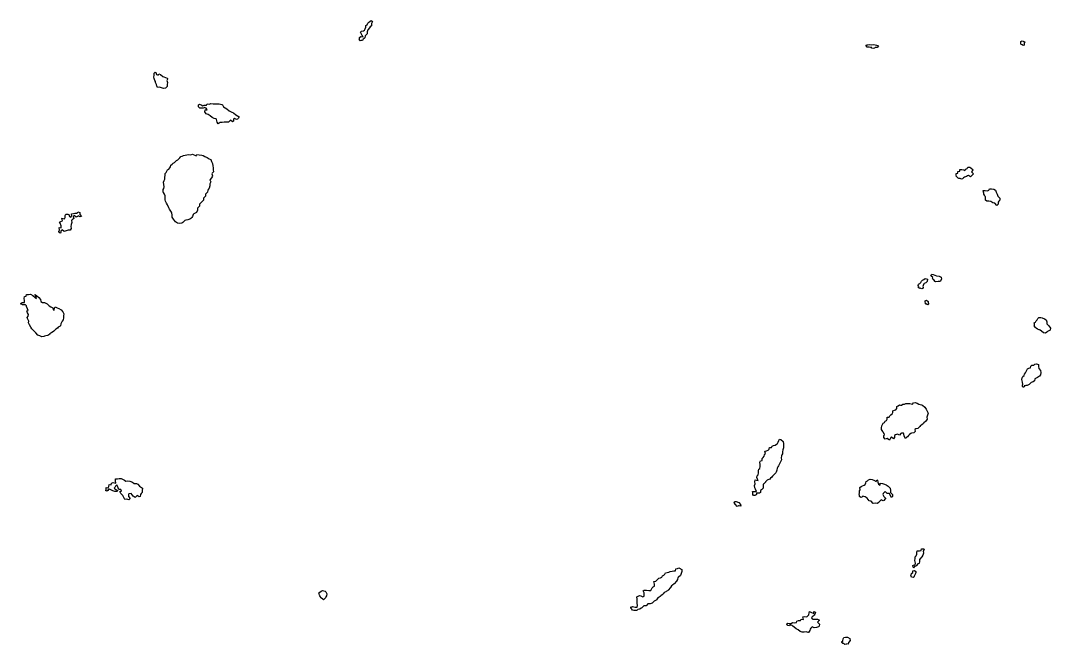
# Model space of a CAD drawing. Extents: x 450006 to 454999, y 6465006 to 6474995.
# Drawn here: x 450220 to 451236, y 6468645 to 6469260 of the extents above; entities that cross this region are included whole.
import ezdxf

# ---------------------------------------------------------------- set-up
doc = ezdxf.new("R2010")
doc.units = 0

msp = doc.modelspace()

# ---------------------------------------------------------------- linework, layer by layer
at = {"layer": '1010'}
for points in [[(450555, 6469239.94), (450553.98, 6469241), (450554.42, 6469241.56), (450554.36, 6469243), (450554.48, 6469243.5), (450555.78, 6469244.2), (450557.98, 6469244), (450557, 6469245.24), (450555.38, 6469248.6), (450556.38, 6469249.6), (450558.2, 6469249.78), (450559.4, 6469250.58), (450560.06, 6469251.92), (450560.56, 6469253.42), (450560.66, 6469255.32), (450562.04, 6469255.94), (450562.54, 6469257.44), (450563.5, 6469258.48), (450564.7, 6469259.28), (450565.98, 6469260), (450567.24, 6469259), (450567, 6469258.36), (450566.12, 6469257), (450566.04, 6469255), (450565, 6469253.86), (450564.36, 6469253), (450563, 6469251.36), (450562.56, 6469251), (450561.96, 6469249), (450561.98, 6469247), (450561, 6469245.96), (450559.84, 6469245), (450559.6, 6469243), (450559, 6469242.38), (450558.12, 6469241.86), (450557.6, 6469241), (450557.46, 6469240.52), (450557, 6469240.48), (450555.64, 6469240.34), (450555, 6469239.94), (450555, 6469239.94)], [(451207, 6469236.38), (451206.74, 6469237), (451206.7, 6469237.28), (451206.58, 6469239), (451206.68, 6469239.3), (451208, 6469239.98), (451210.48, 6469239), (451210.04, 6469237.94), (451210.1, 6469237), (451210.1, 6469235.88), (451209, 6469235.4), (451207.98, 6469236), (451207, 6469236.38), (451207, 6469236.38)], [(451055, 6469233.82), (451053.98, 6469235), (451054.28, 6469235.7), (451055, 6469236), (451055.92, 6469236.06), (451057.66, 6469236.32), (451059.84, 6469236.14), (451061.6, 6469236.38), (451064.2, 6469235.78), (451066.2, 6469235), (451065, 6469233.64), (451063, 6469233.42), (451062.22, 6469233), (451061, 6469232.6), (451059.86, 6469233), (451059, 6469233.72), (451058.46, 6469233.52), (451057, 6469233.92), (451056, 6469233.98), (451055, 6469233.82), (451055, 6469233.82)], [(450353, 6469200.02), (450352.56, 6469201), (450352.16, 6469201.82), (450351.78, 6469203), (450351.62, 6469204.36), (450351.74, 6469206.24), (450351.78, 6469208.2), (450352.8, 6469209.18), (450353.54, 6469209), (450354.2, 6469207), (450355.72, 6469206.26), (450356.4, 6469207.58), (450358.02, 6469207), (450360.5, 6469205), (450361.34, 6469204.64), (450364.58, 6469203.4), (450365.1, 6469203), (450365, 6469202.42), (450364.32, 6469201), (450364.82, 6469199), (450364.8, 6469197), (450364.58, 6469195), (450363, 6469193.32), (450361, 6469193.18), (450359, 6469193.82), (450357, 6469194.52), (450355, 6469193.98), (450354.66, 6469195), (450354.62, 6469195.36), (450354.16, 6469197), (450353.5, 6469198.48), (450353.22, 6469199), (450353, 6469200.02), (450353, 6469200.02)], [(450397, 6469173.54), (450395.58, 6469175), (450395.54, 6469176.44), (450395.58, 6469177), (450396.48, 6469177.5), (450398.32, 6469177), (450399.92, 6469176.06), (450401.28, 6469176.7), (450403.32, 6469176.66), (450404.16, 6469177.82), (450406.5, 6469177.48), (450407.66, 6469178.32), (450409.88, 6469178.1), (450411.92, 6469178.06), (450413.88, 6469178.1), (450416.06, 6469177.92), (450418.66, 6469177.32), (450419.36, 6469177), (450420.32, 6469175), (450421.98, 6469174), (450423.58, 6469173), (450425.7, 6469171), (450428.28, 6469169.7), (450430.08, 6469169), (450432.28, 6469167), (450433.98, 6469166), (450435.82, 6469165), (450435, 6469163.98), (450434, 6469163), (450433, 6469162.46), (450431, 6469163.44), (450430.2, 6469163), (450430, 6469161), (450429, 6469160.12), (450427, 6469161.74), (450426.28, 6469161), (450425, 6469159.98), (450423, 6469159.98), (450421, 6469159.94), (450419, 6469159.72), (450417, 6469159.62), (450416.06, 6469159), (450415, 6469158.36), (450413.92, 6469160.06), (450413.42, 6469162.56), (450413, 6469163.24), (450411, 6469163.36), (450409, 6469164.48), (450407, 6469165.98), (450405, 6469167.32), (450403, 6469168.06), (450401.96, 6469170.02), (450402.02, 6469171.96), (450403.96, 6469172.02), (450403, 6469173.7), (450401.52, 6469174.46), (450401, 6469173.98), (450400.18, 6469173.8), (450399, 6469173.84), (450398.24, 6469173.74), (450397, 6469173.54), (450397, 6469173.54)], [(450361, 6469090.64), (450360.74, 6469091), (450360.78, 6469091.2), (450360.62, 6469093), (450360.6, 6469093.38), (450361.36, 6469094.62), (450361.72, 6469096.26), (450361.38, 6469098.6), (450361.1, 6469100.88), (450361.62, 6469102.36), (450362.4, 6469103.58), (450362.44, 6469105.54), (450362.8, 6469107.18), (450362.84, 6469109.14), (450363.56, 6469110.42), (450364.44, 6469111.54), (450365.14, 6469112.84), (450366.42, 6469113.56), (450367.14, 6469114.84), (450368.04, 6469115.94), (450368.36, 6469117.62), (450369.52, 6469118.46), (450370.48, 6469119.5), (450371.84, 6469120.14), (450372.82, 6469121.16), (450373.8, 6469122.18), (450375.1, 6469122.88), (450376.16, 6469123.82), (450377.16, 6469124.82), (450378, 6469125.98), (450379.44, 6469126.54), (450380.88, 6469127.1), (450382.46, 6469127.52), (450384.12, 6469127.86), (450385.82, 6469128.16), (450388.16, 6469127.82), (450389.7, 6469128.28), (450392.62, 6469127), (450393.3, 6469126.68), (450393.92, 6469128.06), (450396.38, 6469127.6), (450398.74, 6469127.24), (450400, 6469127), (450401.78, 6469126.2), (450404.02, 6469125), (450406.16, 6469123.82), (450407.66, 6469123), (450408.28, 6469121), (450409.5, 6469119), (450409.78, 6469117), (450410, 6469115), (450410.18, 6469113), (450410.24, 6469111), (450409, 6469109.74), (450408.66, 6469109), (450409.4, 6469107), (450409, 6469106.08), (450408.5, 6469105), (450407, 6469103.42), (450406.64, 6469103), (450407.58, 6469101), (450407, 6469099.74), (450406.66, 6469099), (450406.6, 6469097), (450406.08, 6469095), (450405, 6469093.54), (450404.66, 6469093), (450404.5, 6469091), (450403, 6469089.48), (450402.4, 6469089), (450402.34, 6469087), (450401, 6469085.54), (450400.54, 6469085), (450400.46, 6469083), (450399, 6469081.52), (450398.58, 6469081), (450397, 6469079.4), (450396.62, 6469079), (450396.54, 6469077), (450395, 6469075.44), (450394.64, 6469075), (450394.52, 6469073), (450393.58, 6469071), (450393, 6469070.64), (450391, 6469069.54), (450390.46, 6469069), (450389.74, 6469067), (450389, 6469065.82), (450388, 6469065), (450387, 6469064.36), (450385, 6469063.48), (450383, 6469063.42), (450382.08, 6469063), (450381, 6469061.9), (450380, 6469061), (450379, 6469060.36), (450377, 6469060), (450375, 6469060.22), (450373, 6469061.78), (450371, 6469064.36), (450369.6, 6469066.38), (450369.66, 6469068.32), (450369.36, 6469070.62), (450369, 6469071.34), (450367, 6469074.18), (450366.42, 6469075.56), (450365, 6469078.44), (450363.98, 6469080), (450363, 6469081.98), (450362.66, 6469083.32), (450362.66, 6469085), (450362.66, 6469085.32), (450362.54, 6469087), (450362.54, 6469087.44), (450362.02, 6469089), (450361, 6469090.64), (450361, 6469090.64)], [(451143, 6469106.56), (451142.74, 6469107), (451142.76, 6469107.22), (451142.78, 6469109), (451142.74, 6469109.24), (451144.48, 6469109.5), (451144.62, 6469111.36), (451146.5, 6469111.48), (451146.6, 6469113.38), (451148.58, 6469113.4), (451150.28, 6469113), (451151.58, 6469112.4), (451152.5, 6469113.48), (451153.78, 6469114.2), (451154.56, 6469115.42), (451156.5, 6469115.48), (451157.24, 6469115), (451159.82, 6469113), (451159, 6469112.16), (451158.06, 6469111), (451159.84, 6469109), (451159, 6469108.1), (451157.88, 6469107), (451157, 6469105.92), (451155, 6469107.46), (451153.98, 6469107), (451153, 6469106.32), (451151, 6469105.76), (451149.98, 6469105), (451149, 6469104), (451148.22, 6469103.76), (451147, 6469104.3), (451145.7, 6469104.28), (451145, 6469104.64), (451144.6, 6469105), (451143, 6469106.56), (451143, 6469106.56)], [(451171, 6469087.8), (451170.16, 6469089), (451170.1, 6469089.88), (451169.78, 6469091), (451169.52, 6469092.46), (451171.48, 6469092.5), (451173.8, 6469092.18), (451175.08, 6469092.9), (451175.92, 6469094.06), (451177.78, 6469094.2), (451180.18, 6469093.8), (451181.86, 6469093), (451182.24, 6469091), (451183.48, 6469089), (451183.98, 6469087), (451186.08, 6469085), (451185.98, 6469083), (451185, 6469082), (451184.24, 6469081), (451184.36, 6469079), (451183, 6469077.62), (451181, 6469080), (451179, 6469080.5), (451177, 6469081.8), (451175, 6469082), (451173, 6469082), (451172, 6469083), (451172, 6469083.98), (451171.8, 6469085), (451171.8, 6469086.18), (451171.32, 6469087), (451171, 6469087.8), (451171, 6469087.8)], [(450259, 6469050.62), (450258.5, 6469051), (450257.84, 6469052.14), (450258.02, 6469053), (450258.6, 6469053.38), (450257.98, 6469056), (450260.22, 6469055.76), (450260.12, 6469057.86), (450259, 6469060.3), (450258.58, 6469061.4), (450259.88, 6469062.1), (450261.32, 6469062.66), (450261, 6469063.9), (450260.8, 6469065.18), (450262.08, 6469065), (450263.32, 6469064.66), (450263.98, 6469066), (450264.16, 6469067.82), (450264.86, 6469069.12), (450266.78, 6469069.2), (450267.52, 6469069), (450268.22, 6469067), (450269.7, 6469066.28), (450270.46, 6469067.52), (450270.36, 6469069.62), (450272.18, 6469069.8), (450273.7, 6469070.28), (450275.78, 6469070.2), (450276.48, 6469071.5), (450278.4, 6469071), (450278.4, 6469069), (450280, 6469067), (450279, 6469066.66), (450277, 6469067.58), (450276.08, 6469067), (450275, 6469066.2), (450273, 6469067.94), (450272, 6469067), (450272.46, 6469065), (450271, 6469063.68), (450270.32, 6469063), (450270.52, 6469061), (450269.94, 6469059), (450269.7, 6469057), (450269.82, 6469055), (450269, 6469053.58), (450267, 6469053.48), (450266.02, 6469053), (450265, 6469052.68), (450263, 6469052.06), (450261, 6469053.82), (450260.64, 6469053.34), (450260.06, 6469053), (450259.76, 6469052.22), (450259.92, 6469051), (450259.5, 6469050.48), (450259, 6469050.62), (450259, 6469050.62)], [(451107, 6468996.08), (451105.52, 6468997), (451105.96, 6468998.02), (451105.52, 6468999), (451105.8, 6469000.18), (451107.22, 6469000.76), (451108.1, 6469001.88), (451108.74, 6469003.24), (451109.72, 6469004.26), (451111.16, 6469004.82), (451112.3, 6469005.68), (451114.6, 6469005), (451114.4, 6469003), (451113, 6469001.56), (451111.38, 6469001), (451111, 6469000.52), (451110.38, 6468999), (451110, 6468997.98), (451110.2, 6468997), (451109.9, 6468996.08), (451109, 6468995.76), (451107.56, 6468996.42), (451107, 6468996.08), (451107, 6468996.08)], [(451119, 6469007.86), (451117.9, 6469009), (451118.42, 6469009.56), (451119, 6469009.94), (451120.32, 6469009.66), (451121.98, 6469009), (451123.54, 6469008.44), (451126.02, 6469007.96), (451128.02, 6469007), (451128.48, 6469005), (451127.18, 6469003), (451127, 6469002.7), (451125, 6469002.76), (451123, 6469002.5), (451122.16, 6469003), (451121, 6469004.46), (451119.92, 6469005), (451119.44, 6469006.54), (451119.9, 6469007), (451119, 6469007.86), (451119, 6469007.86)], [(450221, 6468980.54), (450220.08, 6468981), (450220.76, 6468981.22), (450221, 6468981.86), (450221.96, 6468982.02), (450223.98, 6468982), (450223.82, 6468984.16), (450223.76, 6468986.22), (450223.98, 6468988), (450225.54, 6468988.44), (450225.98, 6468990), (450227.82, 6468990.16), (450229.7, 6468990.28), (450232.12, 6468989), (450234.34, 6468987), (450235.74, 6468986.24), (450235, 6468987.98), (450233.98, 6468990), (450235.8, 6468989), (450238, 6468987), (450239.76, 6468985), (450240.04, 6468983), (450241.78, 6468982.2), (450243.74, 6468982.24), (450246.24, 6468981), (450248.16, 6468979), (450249.94, 6468978.04), (450252.04, 6468977), (450252.32, 6468975), (450253.24, 6468974.74), (450253.54, 6468976.44), (450254.18, 6468977.8), (450256.08, 6468977), (450257.76, 6468976.22), (450260.22, 6468975), (450261.76, 6468973), (450262.66, 6468971), (450262.52, 6468969), (450262.4, 6468967), (450262.2, 6468965), (450261, 6468963.68), (450260.64, 6468963), (450259.9, 6468961), (450259.42, 6468959), (450259, 6468958.66), (450257, 6468957.86), (450256.4, 6468957), (450255, 6468955.94), (450253.9, 6468955), (450253, 6468953.94), (450251.6, 6468953), (450251, 6468952.7), (450249, 6468951.24), (450248.78, 6468951), (450247, 6468949.58), (450245, 6468949.4), (450243.7, 6468949), (450243, 6468948.58), (450241, 6468948.46), (450239, 6468949.32), (450237, 6468950.02), (450235, 6468952.32), (450233, 6468954.24), (450231, 6468956.24), (450230.2, 6468957.78), (450229, 6468960.26), (450227.82, 6468962.16), (450228.22, 6468963.76), (450227, 6468966.36), (450226.56, 6468967.42), (450227.44, 6468968.54), (450227.76, 6468970.22), (450227, 6468971.94), (450226.1, 6468973.88), (450227.64, 6468974.34), (450227, 6468975.76), (450225.76, 6468978.22), (450225.9, 6468979), (450225, 6468979.98), (450224.16, 6468979.82), (450223, 6468979.82), (450222, 6468979.98), (450221, 6468980.54), (450221, 6468980.54)], [(451113, 6468980.52), (451112.78, 6468981), (451112.74, 6468981.24), (451112.22, 6468983), (451112.32, 6468983.66), (451113.6, 6468984.38), (451115.32, 6468983), (451115.36, 6468982.62), (451115.48, 6468981), (451115.56, 6468980.42), (451115, 6468979.76), (451113.24, 6468980.74), (451113, 6468980.52), (451113, 6468980.52)], [(451221, 6468957.52), (451219.74, 6468959), (451220.08, 6468959.9), (451220.06, 6468961), (451219.94, 6468962.04), (451221.32, 6468962.66), (451221.9, 6468964.08), (451222.76, 6468965.22), (451223.58, 6468966.4), (451224.46, 6468967.52), (451226.58, 6468967.4), (451227.8, 6468967), (451229.88, 6468966.1), (451231.7, 6468965), (451232.28, 6468963), (451232.4, 6468961), (451234.36, 6468959), (451235.86, 6468957), (451235.68, 6468955), (451235, 6468954.42), (451233, 6468953.46), (451232.22, 6468953), (451231, 6468951.76), (451229, 6468952.3), (451227, 6468953.74), (451225.74, 6468955), (451225, 6468955.32), (451224.64, 6468955.34), (451223, 6468955.94), (451221.76, 6468957), (451221, 6468957.52), (451221, 6468957.52)], [(451209, 6468898.62), (451208.74, 6468899), (451208.5, 6468899.48), (451208.5, 6468901), (451208.52, 6468901.46), (451208.2, 6468903.78), (451207.7, 6468906.28), (451208, 6468907.98), (451208.66, 6468909.32), (451209.86, 6468910.12), (451210.34, 6468911.64), (451211.26, 6468912.72), (451211.92, 6468914.06), (451212.66, 6468915.32), (451213.36, 6468916.62), (451214.64, 6468917.34), (451216.16, 6468917.82), (451216.48, 6468919.5), (451217.7, 6468920.28), (451219.52, 6468920.46), (451220.66, 6468921.32), (451222.22, 6468921.76), (451223.98, 6468921), (451224.04, 6468919), (451224.54, 6468917), (451225.94, 6468915), (451226.52, 6468913), (451226, 6468911), (451225, 6468909.6), (451224.22, 6468909), (451223, 6468908.1), (451221, 6468907.36), (451220.58, 6468907), (451220.16, 6468905), (451219, 6468903.8), (451217, 6468903.42), (451216.66, 6468903), (451215, 6468901.32), (451214.12, 6468901), (451213, 6468900.32), (451211.66, 6468900.32), (451211, 6468899.98), (451209.88, 6468900.1), (451209.88, 6468899), (451209.44, 6468898.54), (451209, 6468898.62), (451209, 6468898.62)], [(451071, 6468854.44), (451070.64, 6468855), (451069.98, 6468856), (451069.42, 6468857), (451069.42, 6468858.56), (451069.52, 6468860.46), (451070.1, 6468861.88), (451070.76, 6468863.22), (451072.16, 6468863.82), (451072.78, 6468865.2), (451074.18, 6468865.8), (451074.84, 6468867.14), (451074.9, 6468869.08), (451076.74, 6468869.24), (451077.58, 6468870.4), (451078.44, 6468871.54), (451079.64, 6468872.34), (451080.28, 6468873.7), (451080.56, 6468875.42), (451081.98, 6468876), (451083.54, 6468876.44), (451084.24, 6468877.74), (451084.36, 6468879.62), (451085.74, 6468880.24), (451086.86, 6468881.12), (451088, 6468881), (451089.14, 6468880.84), (451090.16, 6468881.82), (451091.92, 6468882.06), (451093.22, 6468882.76), (451095.38, 6468882.6), (451097.24, 6468882.74), (451099.88, 6468882.1), (451100.74, 6468883.24), (451102.32, 6468883.66), (451104.42, 6468883), (451105.94, 6468882.04), (451108.56, 6468881.42), (451109.68, 6468881), (451112.06, 6468879), (451113.36, 6468877), (451114.28, 6468875), (451115.24, 6468873), (451115, 6468872.06), (451114.62, 6468871), (451113.88, 6468869), (451114.3, 6468867), (451113, 6468865.34), (451112.52, 6468865), (451111, 6468863.7), (451110.6, 6468863), (451109, 6468861.54), (451107.82, 6468861), (451107, 6468859.78), (451106.12, 6468859), (451105, 6468858.1), (451103, 6468857.52), (451102.12, 6468857), (451102.32, 6468855), (451101, 6468853.66), (451099, 6468853.46), (451098.08, 6468853), (451097, 6468852.18), (451096.04, 6468851), (451095, 6468849.78), (451094.04, 6468849), (451093, 6468847.94), (451091.68, 6468850.3), (451091.44, 6468852.54), (451091, 6468853.38), (451089, 6468853.32), (451088.46, 6468853), (451087, 6468851.52), (451085, 6468852.22), (451083, 6468851.66), (451082.22, 6468851), (451082.06, 6468849), (451081, 6468847.92), (451079, 6468849.32), (451078.42, 6468849), (451077.62, 6468847), (451077, 6468846.62), (451075, 6468848.16), (451073, 6468847.56), (451071.56, 6468849), (451071.56, 6468850.42), (451071.66, 6468851), (451072.14, 6468851.84), (451071.9, 6468853), (451071, 6468854.44), (451071, 6468854.44)], [(450943, 6468792), (450942.32, 6468793), (450942.48, 6468793.5), (450942.48, 6468795), (450942, 6468795.98), (450944, 6468795.98), (450946, 6468795.98), (450945, 6468798), (450944.48, 6468799.5), (450944.1, 6468801.88), (450944.54, 6468803.44), (450944.48, 6468805.5), (450944.5, 6468807.48), (450945.84, 6468807), (450947.44, 6468806.54), (450947, 6468808.14), (450946.44, 6468809.54), (450946.54, 6468811.44), (450947.66, 6468812.32), (450947.8, 6468814.18), (450947.9, 6468816.08), (450948.2, 6468817.78), (450949.34, 6468818.64), (450949.46, 6468820.52), (450949.5, 6468822.48), (450949.24, 6468824.74), (450949.94, 6468826.04), (450951.46, 6468826.52), (450951.54, 6468828.44), (450952.46, 6468829.52), (450953.42, 6468830.56), (450953.96, 6468832.02), (450954.68, 6468833.3), (450954.22, 6468835.76), (450955.96, 6468836.02), (450957.38, 6468836.6), (450958.38, 6468837.6), (450958.86, 6468839.12), (450960.6, 6468839.38), (450961.5, 6468840.48), (450962.68, 6468841.3), (450964.44, 6468841.54), (450965.54, 6468842.44), (450966.7, 6468843.28), (450967.36, 6468844.62), (450967.9, 6468846.08), (450968.64, 6468847.34), (450969.98, 6468847), (450972.16, 6468845), (450972.58, 6468843), (450972.64, 6468841), (450972.66, 6468839), (450971.78, 6468837), (450971.74, 6468835), (450971.58, 6468833), (450971, 6468832), (450970.66, 6468831), (450970.4, 6468829), (450970.48, 6468827), (450969.68, 6468825), (450969, 6468823.94), (450968.58, 6468823), (450967.68, 6468821), (450967, 6468820.12), (450966.46, 6468819), (450966.08, 6468817), (450965.32, 6468815), (450965, 6468814.38), (450963.6, 6468813), (450963, 6468812.14), (450961.86, 6468811), (450961, 6468810.12), (450959.84, 6468809), (450959, 6468808), (450957, 6468807.32), (450956.64, 6468807), (450955, 6468805.34), (450954.78, 6468805), (450953, 6468803.2), (450952.64, 6468803), (450952.54, 6468801), (450952.54, 6468799), (450951, 6468797.44), (450949.98, 6468797), (450949.98, 6468795), (450949, 6468794.32), (450947, 6468794.08), (450945.9, 6468794.08), (450945.9, 6468793), (450945.4, 6468792.58), (450945, 6468792), (450943.98, 6468792), (450943, 6468792), (450943, 6468792)], [(450305, 6468796.3), (450303.68, 6468797), (450304.38, 6468797.6), (450304.62, 6468799), (450304.34, 6468799.64), (450306.5, 6468799.48), (450307.24, 6468800.74), (450307.32, 6468802.66), (450309.48, 6468802.5), (450309.9, 6468804.08), (450311.38, 6468804.6), (450313.88, 6468804.1), (450313.7, 6468806.28), (450313.54, 6468808.44), (450315.54, 6468808.44), (450317.32, 6468808.66), (450319.38, 6468808.6), (450322.64, 6468807), (450323.98, 6468806), (450325.46, 6468806.52), (450327.78, 6468806.2), (450330.5, 6468805), (450332.1, 6468803.88), (450334.3, 6468803.68), (450335.7, 6468803), (450337.44, 6468801), (450340.16, 6468799), (450339.94, 6468797), (450340, 6468795), (450339, 6468793.98), (450338.34, 6468793), (450337.9, 6468791), (450337, 6468790.74), (450335, 6468791.94), (450334.18, 6468791), (450333, 6468790.04), (450331, 6468791.4), (450329, 6468793.98), (450327, 6468793.7), (450326.36, 6468793), (450326.4, 6468791), (450328.04, 6468789), (450327, 6468787.7), (450325, 6468788.24), (450323, 6468787.98), (450321.98, 6468790), (450321, 6468791.76), (450319, 6468793.96), (450317.96, 6468796.02), (450319.66, 6468796.32), (450319, 6468797.82), (450317, 6468797.98), (450316.4, 6468799.58), (450315, 6468802.3), (450313.64, 6468801), (450313, 6468799.96), (450312.48, 6468799), (450314.04, 6468797.94), (450316, 6468797), (450315, 6468795.98), (450313, 6468796.02), (450311, 6468796.44), (450309, 6468797.42), (450307.68, 6468798.3), (450307, 6468797.98), (450306, 6468797.98), (450306.3, 6468797), (450305.42, 6468796.56), (450305, 6468796.3), (450305, 6468796.3)], [(451049, 6468789.8), (451047.52, 6468791), (451047.68, 6468792.3), (451047.34, 6468793), (451047.44, 6468794.54), (451047.46, 6468796.52), (451048.32, 6468797.66), (451048.02, 6468799.96), (451049.18, 6468800.8), (451050.6, 6468801.38), (451052, 6468801.98), (451053.16, 6468802.82), (451053.7, 6468804.28), (451054.26, 6468805.72), (451055.54, 6468806.44), (451056.56, 6468807.42), (451058.06, 6468807.92), (451060.2, 6468807.78), (451061.82, 6468807), (451064.16, 6468805.82), (451064.78, 6468807.2), (451065.32, 6468807), (451065.66, 6468805), (451066.2, 6468803), (451067.98, 6468802), (451067.98, 6468804), (451070.3, 6468803.68), (451072.3, 6468803), (451073.7, 6468802.28), (451075.84, 6468801), (451077.68, 6468799), (451078, 6468797), (451078, 6468795), (451079.96, 6468793), (451080.22, 6468791), (451079, 6468789.9), (451077.76, 6468792.22), (451077, 6468793.98), (451075, 6468793.78), (451073, 6468795.98), (451072, 6468795), (451071, 6468793.98), (451070.44, 6468793), (451071.62, 6468791), (451073.48, 6468789), (451073, 6468788.56), (451071.42, 6468787), (451071, 6468786.54), (451069, 6468787.74), (451068.42, 6468787), (451067, 6468785.56), (451066.66, 6468785), (451065, 6468783.9), (451063, 6468784.32), (451061, 6468784.1), (451059, 6468786.36), (451057, 6468786.74), (451055.98, 6468788), (451055, 6468789.32), (451053, 6468790.44), (451051.96, 6468791), (451051, 6468791.42), (451050.7, 6468791.28), (451050.38, 6468791), (451049.82, 6468790.16), (451049, 6468789.8), (451049, 6468789.8)], [(450925, 6468783.34), (450924.04, 6468785), (450924.2, 6468785.78), (450925, 6468786.02), (450925.92, 6468786.06), (450928.66, 6468785), (450930.24, 6468783), (450930.5, 6468781.48), (450929, 6468781.8), (450928.34, 6468781.64), (450927, 6468781.22), (450925.18, 6468783), (450925, 6468783.34), (450925, 6468783.34)], [(451101, 6468720.74), (451100.84, 6468721), (451100.58, 6468721.4), (451100.12, 6468723), (451100.68, 6468723.3), (451102.46, 6468723.52), (451102.68, 6468725.3), (451102.1, 6468727.88), (451102.32, 6468729.66), (451102.54, 6468731.44), (451103.5, 6468732.48), (451104.04, 6468733.94), (451104.1, 6468735.88), (451104.46, 6468737.52), (451106.66, 6468737.32), (451108.34, 6468737.64), (451108.74, 6468739.24), (451110.6, 6468739.38), (451111.44, 6468739), (451111, 6468737.9), (451110.52, 6468737), (451110.6, 6468735), (451109.9, 6468733), (451109, 6468731.44), (451108.78, 6468731), (451107, 6468729.24), (451106.72, 6468729), (451106.72, 6468727), (451106.32, 6468725), (451105, 6468724.42), (451103.7, 6468723), (451103.42, 6468722.56), (451103, 6468722.1), (451101.92, 6468722.06), (451101.44, 6468721), (451101.22, 6468720.76), (451101, 6468720.74), (451101, 6468720.74)], [(450823, 6468679.88), (450821.88, 6468681), (450821.88, 6468682.1), (450823, 6468681.86), (450823.54, 6468682.44), (450826.16, 6468681.82), (450828.12, 6468681.86), (450828.62, 6468683.36), (450828.1, 6468685.88), (450828.36, 6468687.62), (450828.4, 6468689.58), (450827.94, 6468692.04), (450829.34, 6468692.64), (450830.54, 6468693.44), (450831.98, 6468693), (450833.96, 6468692.02), (450835.32, 6468692.66), (450835.24, 6468694.74), (450835, 6468696), (450834.1, 6468697.88), (450835.32, 6468698.66), (450837.4, 6468698.58), (450839.64, 6468698.34), (450841.58, 6468698.4), (450842.4, 6468699.58), (450843.18, 6468700.8), (450844.02, 6468701.96), (450845.32, 6468702.66), (450845.5, 6468704.48), (450845, 6468705.82), (450844.72, 6468707.26), (450846.64, 6468707.34), (450847.62, 6468708.36), (450848.68, 6468709.3), (450849.68, 6468710.3), (450851.24, 6468710.74), (450852.5, 6468711.48), (450853.26, 6468712.72), (450854.48, 6468713.5), (450855.48, 6468714.5), (450856.2, 6468715.78), (450857.96, 6468716.02), (450859.54, 6468716.44), (450860.84, 6468717.14), (450862.68, 6468717.3), (450864.32, 6468717.66), (450866.18, 6468717.8), (450866.24, 6468719.74), (450867.92, 6468720.06), (450869.42, 6468720.56), (450872.46, 6468719), (450872.38, 6468717), (450871.78, 6468715), (450871, 6468713.2), (450870.84, 6468713), (450869, 6468711.32), (450868.48, 6468711), (450867.88, 6468709), (450867, 6468707.4), (450866.74, 6468707), (450865, 6468705.24), (450864.8, 6468705), (450863, 6468703.6), (450862.06, 6468703), (450861, 6468701.34), (450860.66, 6468701), (450859.32, 6468699), (450859, 6468698.74), (450857, 6468697.22), (450856.66, 6468697), (450855, 6468696.16), (450853.82, 6468695), (450853, 6468694), (450851.7, 6468693), (450851, 6468692.42), (450849, 6468691.2), (450848.78, 6468691), (450847.34, 6468689), (450847, 6468688.8), (450845, 6468687.86), (450844.34, 6468687), (450843, 6468685.74), (450841, 6468685.12), (450839, 6468685.1), (450838.78, 6468685), (450837, 6468683.24), (450835, 6468683.2), (450834.74, 6468683), (450833, 6468681.24), (450832.36, 6468681), (450831, 6468679.92), (450829, 6468679.42), (450828.4, 6468679), (450827.44, 6468678.54), (450827, 6468678.48), (450825.5, 6468678.48), (450825, 6468678.54), (450823.58, 6468679), (450823, 6468679.88), (450823, 6468679.88)], [(451099, 6468711.58), (451098.32, 6468713), (451098.42, 6468713.56), (451098.74, 6468715), (451098.8, 6468715.18), (451100.04, 6468715.94), (451100.18, 6468717.8), (451101.86, 6468718.12), (451103.18, 6468717), (451103, 6468716.14), (451102.66, 6468715), (451102.28, 6468713.7), (451101.92, 6468713), (451101.48, 6468712.5), (451101, 6468711.36), (451100.76, 6468711.22), (451099, 6468711.58), (451099, 6468711.58)], [(450515, 6468693.54), (450514.44, 6468695), (450514.12, 6468695.86), (450515, 6468696.44), (450515.4, 6468696.58), (450516.5, 6468697.48), (450517.86, 6468698.12), (450520.42, 6468697.56), (450521.24, 6468697), (450522.24, 6468695), (450521.68, 6468693), (450521, 6468691.88), (450520.74, 6468691), (450519, 6468689.16), (450518.16, 6468689.82), (450517, 6468690.66), (450516.1, 6468691), (450515.82, 6468692.16), (450515.36, 6468693), (450515, 6468693.54), (450515, 6468693.54)], [(450977, 6468663.84), (450975.86, 6468665), (450976.1, 6468665.88), (450977, 6468666.2), (450978.3, 6468665.68), (450980.24, 6468665.74), (450981.34, 6468666.64), (450983.66, 6468666.32), (450985.36, 6468666.62), (450985.86, 6468668.12), (450987.4, 6468668.58), (450989.38, 6468668.6), (450990.08, 6468669.9), (450992.18, 6468669.8), (450991.5, 6468672.48), (450993.32, 6468672.66), (450995.7, 6468672.28), (450996.54, 6468673.44), (450997.58, 6468674.4), (450997.88, 6468676.1), (450998.3, 6468677.68), (450999.46, 6468677), (451002.52, 6468675.46), (451002.4, 6468677.58), (451004.26, 6468677), (451003.64, 6468675), (451003, 6468673.98), (451002, 6468673), (451001, 6468672.24), (451000.26, 6468671), (451001.98, 6468670), (451003.84, 6468670.14), (451005.98, 6468670), (451008, 6468669), (451007, 6468667.98), (451006.1, 6468667), (451007.94, 6468665), (451007.78, 6468663), (451007, 6468662.48), (451005, 6468661.82), (451003, 6468661.62), (451001, 6468662.48), (450999.6, 6468661), (450999, 6468660.1), (450998.48, 6468659), (450997.32, 6468657), (450997, 6468656.78), (450995, 6468657.52), (450993, 6468657.2), (450991, 6468657.34), (450989, 6468658), (450987, 6468659.48), (450985, 6468660.34), (450983, 6468662.26), (450981.82, 6468663), (450981, 6468663.72), (450979.98, 6468664), (450979, 6468663.98), (450978.46, 6468663.52), (450977, 6468663.84), (450977, 6468663.84)], [(451031, 6468645.98), (451029.98, 6468647), (451029.98, 6468648), (451031, 6468648), (451031.16, 6468648.82), (451031.32, 6468650.66), (451031.96, 6468652.02), (451033.78, 6468652.2), (451035.84, 6468652.14), (451038.1, 6468651), (451038.24, 6468649), (451037, 6468647.42), (451036.66, 6468647), (451036.5, 6468645.48), (451035, 6468645.7), (451034.58, 6468645.4), (451033, 6468645.16), (451032, 6468645.98), (451031, 6468645.98), (451031, 6468645.98)]]:
    msp.add_lwpolyline(points, dxfattribs=at)

doc.saveas('drawing.dxf')
